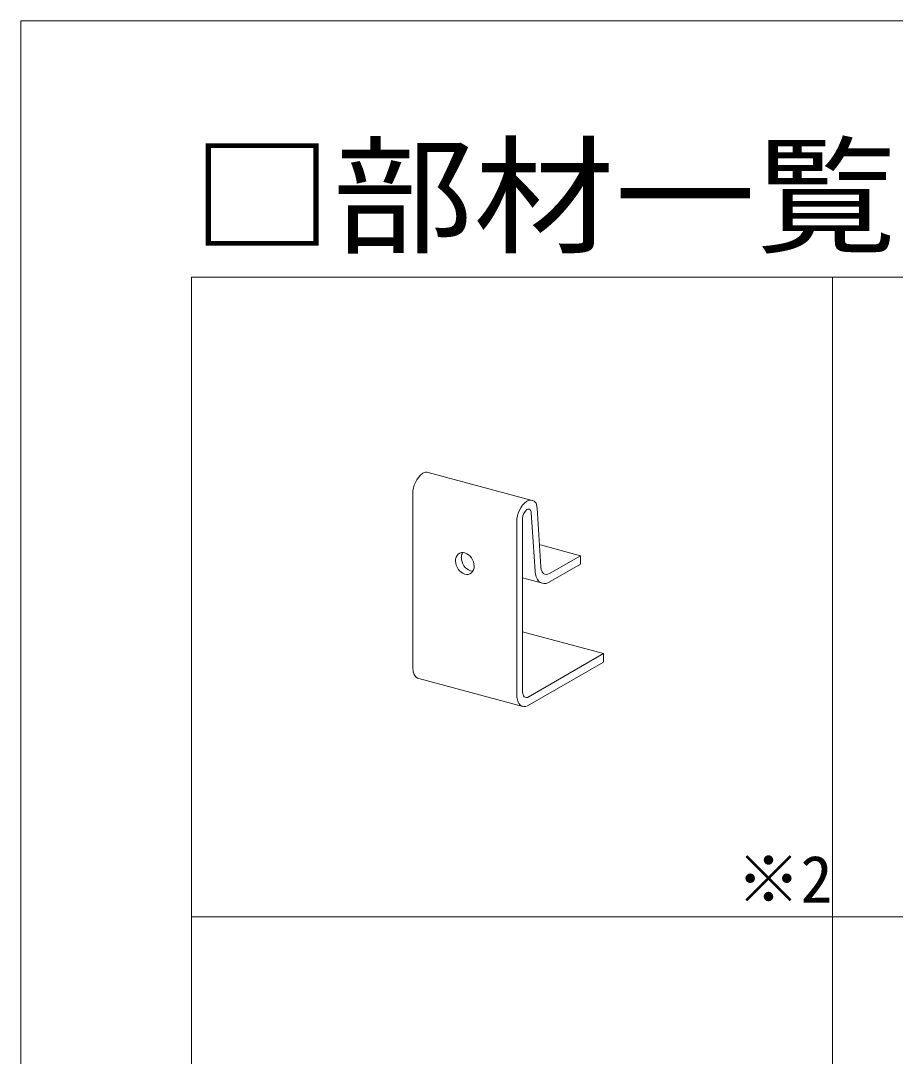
# Model space of a CAD drawing. Units: millimetres on the paper. Extents: x -195 to 195, y -135 to 132.
# Drawn here: x -195 to -174.53, y 108.28 to 132.5 of the extents above; entities that cross this region are included whole.
import ezdxf
from ezdxf.enums import TextEntityAlignment as Align

# ---------------------------------------------------------------- set-up
doc = ezdxf.new("R2010")
doc.units = ezdxf.units.MM
for name, color, linetype, lineweight in [('0-0_中心線', 7, 'Continuous', 18), ('0-1_吊り材', 7, 'Continuous', 18), ('0-5_寸法', 7, 'Continuous', 18), ('0-6_文字', 7, 'Continuous', 18), ('F-3_野縁', 3, 'Continuous', 18)]:
    doc.layers.add(name, color=color, linetype=linetype, lineweight=lineweight)
doc.layers.add('F-6_文字', color=7, linetype='Continuous')
doc.styles.add('ＭＳ ゴシック', font='')
doc.styles.get('ＭＳ ゴシック').set_extended_font_data('MS Gothic')

msp = doc.modelspace()

# ---------------------------------------------------------------- linework, layer by layer
at = {"layer": '0-0_中心線'}
for centre, radius, start, end in [((-184.614, 119.874), 0.21, 134.0753, 182.4854), ((-184.654, 119.902), 0.162, 72.8645, 130.6694), ((-184.479, 119.952), 0.21, 147.761, 182.4854), ((-184.361, 119.943), 0.327, 180.0176, 250.357), ((-184.716, 119.749), 0.327, 0.0176, 70.357), ((-184.496, 119.865), 0.327, 180.0176, 250.357), ((-184.423, 119.79), 0.162, 252.9537, 270.8681), ((-184.594, 119.738), 0.206, 313.5881, 2.9726), ((-184.558, 119.712), 0.162, 252.9537, 310.7594), ((-185.13, 117.39), 0.693, 179.422, 180.578), ((-185.338, 117.377), 0.485, 179.2941, 196.6467), ((-185.586, 117.311), 0.228, 198.6253, 226.3725), ((-185.643, 117.276), 0.164, 232.382, 255), ((-182.696, 116.738), 0.693, 179.422, 180.578), ((-182.907, 116.813), 0.346, 179.422, 180.578), ((-183.011, 116.806), 0.242, 180.7059, 196.6467), ((-183.135, 116.773), 0.114, 198.6253, 226.3725), ((-182.904, 116.725), 0.485, 180.7059, 196.6467), ((-183.152, 116.659), 0.228, 198.6253, 226.3725), ((-183.209, 116.624), 0.164, 232.382, 296.4562), ((-183.164, 116.756), 0.0822, 232.382, 303.5437), ((-183.33, 116.962), 0.346, 307.58517, 307.58519), ((-183.541, 117.036), 0.693, 307.58517, 307.58519)]:
    msp.add_arc(centre, radius, start, end, dxfattribs=at)
at = {"layer": '0-1_吊り材'}
for p, q in [((-183.034, 121.284), (-185.468, 121.937)), ((-185.823, 117.371), (-185.823, 121.433)), ((-182.827, 119.727), (-182.917, 121.1)), ((-183.254, 116.803), (-183.254, 120.864)), ((-183.051, 120.996), (-182.962, 119.63)), ((-183.389, 116.719), (-183.389, 120.781)), ((-181.903, 119.989), (-182.838, 120.24)), ((-181.903, 119.989), (-182.625, 119.572)), ((-181.903, 119.989), (-181.903, 119.789)), ((-181.903, 119.789), (-182.647, 119.359)), ((-182.792, 119.345), (-183.254, 119.468)), ((-181.362, 117.701), (-183.254, 118.208)), ((-181.362, 117.701), (-183.127, 116.682)), ((-181.362, 117.701), (-181.362, 117.501)), ((-181.362, 117.501), (-183.136, 116.477)), ((-185.686, 117.117), (-183.252, 116.465))]:
    msp.add_line(p, q, dxfattribs=at)
at = {"layer": '0-5_寸法'}
for centre, radius, start, end in [((-185.217, 121.439), 0.606, 127.5852, 180.578), ((-185.507, 121.79), 0.152, 75, 121.2786), ((-185.399, 121.428), 0.424, 179.2941, 180.7059), ((-182.783, 120.787), 0.606, 127.5852, 180.578), ((-183.073, 121.137), 0.152, 54.6472, 121.2786), ((-183.047, 121.158), 0.121, 17.6567, 59.4124), ((-183.47, 121.064), 0.554, 3.736, 13.6498), ((-182.994, 120.862), 0.26, 127.5852, 180.578), ((-183.072, 120.857), 0.182, 179.2941, 180.7059), ((-183.118, 121.012), 0.0653, 54.6472, 121.2786), ((-183.107, 121.02), 0.0518, 17.6567, 59.4124), ((-183.288, 120.98), 0.237, 3.7504, 13.6498), ((-182.965, 120.776), 0.424, 179.2941, 180.7059), ((-182.357, 119.669), 0.606, 179.29407, 179.29408), ((-182.465, 119.75), 0.364, 179.29407, 179.29408), ((-182.465, 119.75), 0.364, 183.736, 196.6467), ((-182.651, 119.701), 0.171, 198.6253, 226.3725), ((-182.357, 119.669), 0.606, 183.7504, 196.6467), ((-182.667, 119.587), 0.285, 198.6253, 226.3725), ((-182.694, 119.674), 0.123, 232.382, 303.5437), ((-182.942, 119.983), 0.52, 307.58517, 307.58519), ((-182.739, 119.543), 0.205, 232.382, 296.4562), ((-183.154, 120.058), 0.866, 307.58517, 307.58519)]:
    msp.add_arc(centre, radius, start, end, dxfattribs=at)
at = {"layer": 'F-3_野縁'}
for p, q in [((-195, 132.5), (195, 132.5)), ((-195, 132.5), (-195, -132.5)), ((-191, 126.5), (-2, 126.5)), ((-191, 126.5), (-191, 36.912)), ((-191, 111.546), (-2, 111.546))]:
    msp.add_line(p, q, dxfattribs=at)
at = {"layer": 'F-3_野縁', "color": 4, "lineweight": 9}
msp.add_line((-176, 126.5), (-176, 36.912), dxfattribs=at)

# ---------------------------------------------------------------- texts
at = {"layer": '0-6_文字', "style": 'ＭＳ ゴシック'}
msp.add_text('※2', height=1.1, dxfattribs=at).set_placement((-178.25, 111.546), align=Align.BOTTOM_LEFT)
at = {"layer": 'F-6_文字', "style": 'ＭＳ ゴシック', "width": 1.1}
msp.add_text('□部材一覧', height=2.199, dxfattribs=at).set_placement((-191, 126.637), align=Align.BOTTOM_LEFT)

doc.saveas('drawing.dxf')
